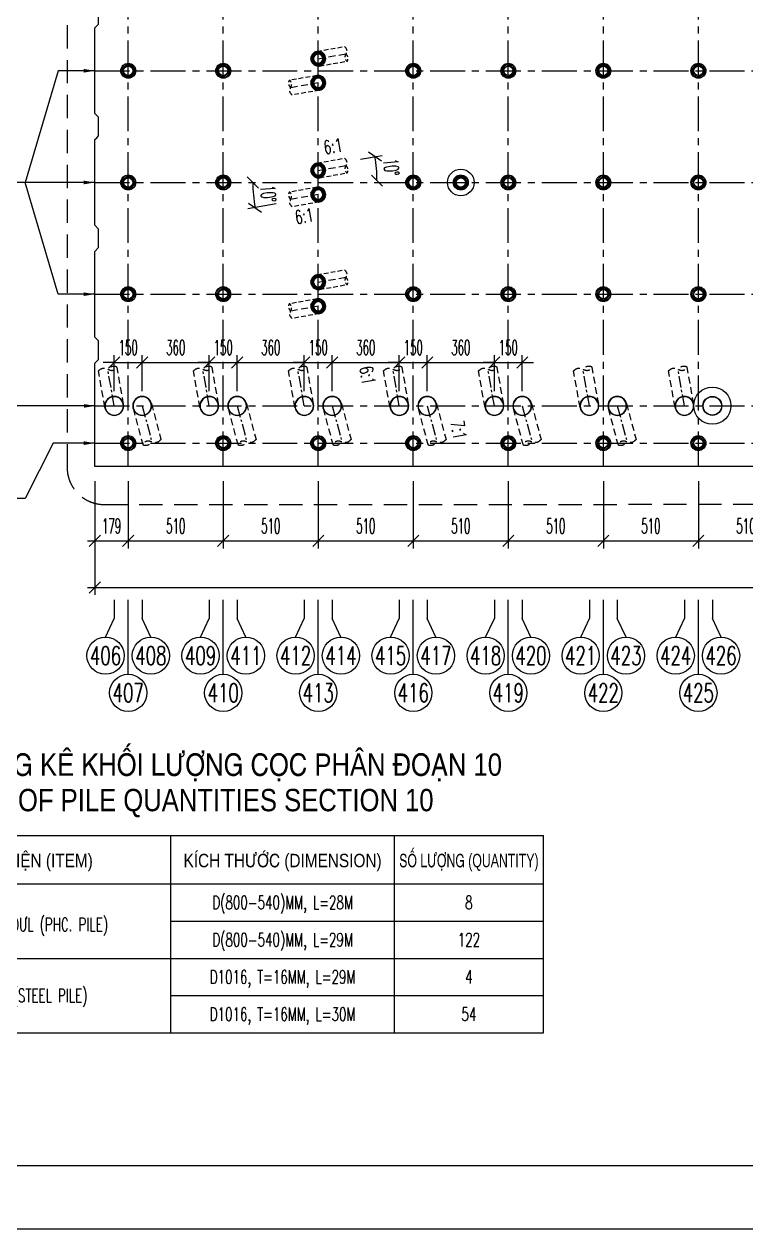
# Model space of a CAD drawing. Extents: x -687 to 941179, y -259 to 135874.
# Drawn here: x 928813 to 932687, y 108166 to 114637 of the extents above; entities that cross this region are included whole.
import ezdxf
from ezdxf.enums import TextEntityAlignment as Align

# ---------------------------------------------------------------- set-up
doc = ezdxf.new("R2010")
doc.units = 0
doc.header["$MEASUREMENT"] = 0
doc.header["$PDMODE"] = 3
doc.linetypes.add('CENTER', pattern=[2, 1.25, -0.25, 0.25, -0.25])
doc.linetypes.add('HIDDEN', pattern=[0.375, 0.25, -0.125])
doc.layers.get('0').update_dxf_attribs({"color": 6, "linetype": 'CONTINUOUS'})
doc.layers.get('DEFPOINTS').update_dxf_attribs({"linetype": 'CONTINUOUS'})
for name, color, linetype in [('Coc', 6, 'CONTINUOUS'), ('Hatch', 8, 'CONTINUOUS'), ('Hidden', 4, 'HIDDEN'), ('Khung', 1, 'CONTINUOUS'), ('Kich thuoc', 2, 'CONTINUOUS'), ('Net tim', 6, 'CONTINUOUS'), ('Net vang', 2, 'CONTINUOUS'), ('STT', 4, 'CONTINUOUS'), ('Text', 4, 'CONTINUOUS'), ('Tim', 8, 'CENTER'), ('vien', 3, 'CONTINUOUS')]:
    doc.layers.add(name, color=color, linetype=linetype)
doc.styles.add('Kichthuoc', font='romans.shx', dxfattribs={"width": 0.5})
doc.styles.get("Standard").update_dxf_attribs({"font": 'vnsimpleh.shx', "width": 0.65})
doc.styles.add('Ten', font='Vharialn.ttf')
doc.styles.add('thuong', font='vnsimple.shx', dxfattribs={"width": 0.7})
doc.dimstyles.new('Dim 400', dxfattribs={"dimscale": 400, "dimtxt": 0.2, "dimasz": 0.15, "dimexe": 0.1, "dimexo": 0.2, "dimgap": 0.1, "dimtad": 1, "dimdec": 0, "dimlfac": -1, "dimzin": 0, "dimdsep": 46, "dimtxsty": 'Kichthuoc', "dimblk": 'OBLIQUE', "dimcen": 0.1, "dimdle": 0.1, "dimclrd": 2, "dimclre": 2, "dimclrt": 4, "dimadec": 0, "dimazin": 0, "dimtfac": 1, "dimtdec": 0, "dimtix": 1, "dimtmove": 2, "dimatfit": 3, "dimfxl": 1, "dimtolj": 1, "dimtzin": 0, "dimarcsym": 0})
doc.dimstyles.new('Le 400', dxfattribs={"dimscale": 400, "dimtxt": 0.2, "dimasz": 0.15, "dimexe": 0.1, "dimexo": 0.2, "dimgap": 0.1, "dimtad": 1, "dimdec": 0, "dimzin": 0, "dimdsep": 46, "dimtxsty": 'Kichthuoc', "dimblk": 'ARCHTICK', "dimcen": 0, "dimdle": 0.1, "dimclrd": 4, "dimclre": 4, "dimclrt": 256, "dimadec": 0, "dimazin": 0, "dimtfac": 1, "dimtdec": 0, "dimtix": 1, "dimtmove": 2, "dimatfit": 3, "dimfxl": 1, "dimtolj": 1, "dimtzin": 0, "dimarcsym": 0})

# ---------------------------------------------------------------- blocks, each defined once
blk = doc.blocks.new('Coc ong D800')
at = {"layer": 'Hatch'}
h = blk.add_hatch(dxfattribs=at)
h.set_pattern_fill('ANSI31', color=256, scale=50, style=0)
h.set_pattern_definition([(45, (-821332.725, -122845.077), (-4.419417382, 4.419417382), [])])
h.paths.add_polyline_path([(-40, 0, 1), (40, 0, 1)])
h.paths.add_polyline_path([(25, 0, -1), (-25, 0, -1)], flags=16)
at = {"layer": 'Coc'}
blk.add_circle((0, 0), 40, dxfattribs=at)
at = {"layer": 'Net vang'}
blk.add_circle((0, 0), 25, dxfattribs=at)
blk = doc.blocks.new('_Oblique')
at = {"color": 0, "linetype": 'ByBlock', "lineweight": -2}
blk.add_line((-0.5, -0.5), (0.5, 0.5), dxfattribs=at)
blk = doc.blocks.new('*D585')
at = {"layer": 'DEFPOINTS', "color": 0}
for p in [(929371.6, 112261.1), (929881.6, 112261.1), (929881.6, 111861.1)]:
    blk.add_point(p, dxfattribs=at)
at = {"layer": 'Kich thuoc', "color": 2, "lineweight": -2}
for p, q in [((929371.6, 112181.1), (929371.6, 111821.1)), ((929881.6, 112181.1), (929881.6, 111821.1)), ((929331.6, 111861.1), (929921.6, 111861.1))]:
    blk.add_line(p, q, dxfattribs=at)
at = {"layer": 'Kich thuoc', "color": 2, "lineweight": -2, "xscale": 60, "yscale": 60, "zscale": 60, "rotation": 180}
blk.add_blockref('_Oblique', (929371.6, 111861.1), dxfattribs=at)
at = {"layer": 'Kich thuoc', "color": 2, "lineweight": -2, "xscale": 60, "yscale": 60, "zscale": 60}
blk.add_blockref('_Oblique', (929881.6, 111861.1), dxfattribs=at)
at = {"layer": 'Kich thuoc', "color": 4, "insert": (929626.6, 111941.1), "char_height": 80, "attachment_point": 5, "style": 'Kichthuoc'}
blk.add_mtext('\\A1;510', dxfattribs=at)
blk = doc.blocks.new('*D586')
at = {"layer": 'DEFPOINTS', "color": 0}
for p in [(929192.6, 112261.1), (929371.6, 112261.1), (929371.6, 111861.1)]:
    blk.add_point(p, dxfattribs=at)
at = {"layer": 'Kich thuoc', "color": 2, "lineweight": -2}
for p, q in [((929192.6, 112181.1), (929192.6, 111821.1)), ((929371.6, 112181.1), (929371.6, 111821.1)), ((929152.6, 111861.1), (929411.6, 111861.1))]:
    blk.add_line(p, q, dxfattribs=at)
at = {"layer": 'Kich thuoc', "color": 2, "lineweight": -2, "xscale": 60, "yscale": 60, "zscale": 60, "rotation": 180}
blk.add_blockref('_Oblique', (929192.6, 111861.1), dxfattribs=at)
at = {"layer": 'Kich thuoc', "color": 2, "lineweight": -2, "xscale": 60, "yscale": 60, "zscale": 60}
blk.add_blockref('_Oblique', (929371.6, 111861.1), dxfattribs=at)
at = {"layer": 'Kich thuoc', "color": 4, "insert": (929282.1, 111941.1), "char_height": 80, "attachment_point": 5, "style": 'Kichthuoc'}
blk.add_mtext('\\A1;179', dxfattribs=at)
blk = doc.blocks.new('*D587')
at = {"layer": 'DEFPOINTS', "color": 0}
for p in [(929881.6, 112261.1), (930391.6, 112261.1), (930391.6, 111861.1)]:
    blk.add_point(p, dxfattribs=at)
at = {"layer": 'Kich thuoc', "color": 2, "lineweight": -2}
for p, q in [((929881.6, 112181.1), (929881.6, 111821.1)), ((930391.6, 112181.1), (930391.6, 111821.1)), ((929841.6, 111861.1), (930431.6, 111861.1))]:
    blk.add_line(p, q, dxfattribs=at)
at = {"layer": 'Kich thuoc', "color": 2, "lineweight": -2, "xscale": 60, "yscale": 60, "zscale": 60, "rotation": 180}
blk.add_blockref('_Oblique', (929881.6, 111861.1), dxfattribs=at)
at = {"layer": 'Kich thuoc', "color": 2, "lineweight": -2, "xscale": 60, "yscale": 60, "zscale": 60}
blk.add_blockref('_Oblique', (930391.6, 111861.1), dxfattribs=at)
at = {"layer": 'Kich thuoc', "color": 4, "insert": (930136.6, 111941.1), "char_height": 80, "attachment_point": 5, "style": 'Kichthuoc'}
blk.add_mtext('\\A1;510', dxfattribs=at)
blk = doc.blocks.new('*D588')
at = {"layer": 'DEFPOINTS', "color": 0}
for p in [(930391.6, 112261.1), (930901.6, 112261.1), (930901.6, 111861.1)]:
    blk.add_point(p, dxfattribs=at)
at = {"layer": 'Kich thuoc', "color": 2, "lineweight": -2}
for p, q in [((930391.6, 112181.1), (930391.6, 111821.1)), ((930901.6, 112181.1), (930901.6, 111821.1)), ((930351.6, 111861.1), (930941.6, 111861.1))]:
    blk.add_line(p, q, dxfattribs=at)
at = {"layer": 'Kich thuoc', "color": 2, "lineweight": -2, "xscale": 60, "yscale": 60, "zscale": 60, "rotation": 180}
blk.add_blockref('_Oblique', (930391.6, 111861.1), dxfattribs=at)
at = {"layer": 'Kich thuoc', "color": 2, "lineweight": -2, "xscale": 60, "yscale": 60, "zscale": 60}
blk.add_blockref('_Oblique', (930901.6, 111861.1), dxfattribs=at)
at = {"layer": 'Kich thuoc', "color": 4, "insert": (930646.6, 111941.1), "char_height": 80, "attachment_point": 5, "style": 'Kichthuoc'}
blk.add_mtext('\\A1;510', dxfattribs=at)
blk = doc.blocks.new('*D589')
at = {"layer": 'DEFPOINTS', "color": 0}
for p in [(930901.6, 112261.1), (931411.6, 112261.1), (931411.6, 111861.1)]:
    blk.add_point(p, dxfattribs=at)
at = {"layer": 'Kich thuoc', "color": 2, "lineweight": -2}
for p, q in [((930901.6, 112181.1), (930901.6, 111821.1)), ((931411.6, 112181.1), (931411.6, 111821.1)), ((930861.6, 111861.1), (931451.6, 111861.1))]:
    blk.add_line(p, q, dxfattribs=at)
at = {"layer": 'Kich thuoc', "color": 2, "lineweight": -2, "xscale": 60, "yscale": 60, "zscale": 60, "rotation": 180}
blk.add_blockref('_Oblique', (930901.6, 111861.1), dxfattribs=at)
at = {"layer": 'Kich thuoc', "color": 2, "lineweight": -2, "xscale": 60, "yscale": 60, "zscale": 60}
blk.add_blockref('_Oblique', (931411.6, 111861.1), dxfattribs=at)
at = {"layer": 'Kich thuoc', "color": 4, "insert": (931156.6, 111941.1), "char_height": 80, "attachment_point": 5, "style": 'Kichthuoc'}
blk.add_mtext('\\A1;510', dxfattribs=at)
blk = doc.blocks.new('*D590')
at = {"layer": 'DEFPOINTS', "color": 0}
for p in [(931411.6, 112261.1), (931921.6, 112261.1), (931921.6, 111861.1)]:
    blk.add_point(p, dxfattribs=at)
at = {"layer": 'Kich thuoc', "color": 2, "lineweight": -2}
for p, q in [((931411.6, 112181.1), (931411.6, 111821.1)), ((931921.6, 112181.1), (931921.6, 111821.1)), ((931371.6, 111861.1), (931961.6, 111861.1))]:
    blk.add_line(p, q, dxfattribs=at)
at = {"layer": 'Kich thuoc', "color": 2, "lineweight": -2, "xscale": 60, "yscale": 60, "zscale": 60, "rotation": 180}
blk.add_blockref('_Oblique', (931411.6, 111861.1), dxfattribs=at)
at = {"layer": 'Kich thuoc', "color": 2, "lineweight": -2, "xscale": 60, "yscale": 60, "zscale": 60}
blk.add_blockref('_Oblique', (931921.6, 111861.1), dxfattribs=at)
at = {"layer": 'Kich thuoc', "color": 4, "insert": (931666.6, 111941.1), "char_height": 80, "attachment_point": 5, "style": 'Kichthuoc'}
blk.add_mtext('\\A1;510', dxfattribs=at)
blk = doc.blocks.new('*D591')
at = {"layer": 'DEFPOINTS', "color": 0}
for p in [(931921.6, 112261.1), (932431.6, 112261.1), (932431.6, 111861.1)]:
    blk.add_point(p, dxfattribs=at)
at = {"layer": 'Kich thuoc', "color": 2, "lineweight": -2}
for p, q in [((931921.6, 112181.1), (931921.6, 111821.1)), ((932431.6, 112181.1), (932431.6, 111821.1)), ((931881.6, 111861.1), (932471.6, 111861.1))]:
    blk.add_line(p, q, dxfattribs=at)
at = {"layer": 'Kich thuoc', "color": 2, "lineweight": -2, "xscale": 60, "yscale": 60, "zscale": 60, "rotation": 180}
blk.add_blockref('_Oblique', (931921.6, 111861.1), dxfattribs=at)
at = {"layer": 'Kich thuoc', "color": 2, "lineweight": -2, "xscale": 60, "yscale": 60, "zscale": 60}
blk.add_blockref('_Oblique', (932431.6, 111861.1), dxfattribs=at)
at = {"layer": 'Kich thuoc', "color": 4, "insert": (932176.6, 111941.1), "char_height": 80, "attachment_point": 5, "style": 'Kichthuoc'}
blk.add_mtext('\\A1;510', dxfattribs=at)
blk = doc.blocks.new('*D592')
at = {"layer": 'DEFPOINTS', "color": 0}
for p in [(932431.6, 112261.1), (932941.6, 112261.1), (932941.6, 111861.1)]:
    blk.add_point(p, dxfattribs=at)
at = {"layer": 'Kich thuoc', "color": 2, "lineweight": -2}
for p, q in [((932431.6, 112181.1), (932431.6, 111821.1)), ((932941.6, 112181.1), (932941.6, 111821.1)), ((932391.6, 111861.1), (932981.6, 111861.1))]:
    blk.add_line(p, q, dxfattribs=at)
at = {"layer": 'Kich thuoc', "color": 2, "lineweight": -2, "xscale": 60, "yscale": 60, "zscale": 60, "rotation": 180}
blk.add_blockref('_Oblique', (932431.6, 111861.1), dxfattribs=at)
at = {"layer": 'Kich thuoc', "color": 2, "lineweight": -2, "xscale": 60, "yscale": 60, "zscale": 60}
blk.add_blockref('_Oblique', (932941.6, 111861.1), dxfattribs=at)
at = {"layer": 'Kich thuoc', "color": 4, "insert": (932686.6, 111941.1), "char_height": 80, "attachment_point": 5, "style": 'Kichthuoc'}
blk.add_mtext('\\A1;510', dxfattribs=at)
blk = doc.blocks.new('*D601')
at = {"layer": 'DEFPOINTS', "color": 0}
for p in [(929192.6, 112261.1), (936691.6, 112261.1), (936691.6, 111611.1)]:
    blk.add_point(p, dxfattribs=at)
at = {"layer": 'Kich thuoc', "color": 2, "lineweight": -2}
for p, q in [((929192.6, 112181.1), (929192.6, 111571.1)), ((936691.6, 112181.1), (936691.6, 111571.1)), ((929152.6, 111611.1), (936731.6, 111611.1))]:
    blk.add_line(p, q, dxfattribs=at)
at = {"layer": 'Kich thuoc', "color": 2, "lineweight": -2, "xscale": 60, "yscale": 60, "zscale": 60, "rotation": 180}
blk.add_blockref('_Oblique', (929192.6, 111611.1), dxfattribs=at)
at = {"layer": 'Kich thuoc', "color": 2, "lineweight": -2, "xscale": 60, "yscale": 60, "zscale": 60}
blk.add_blockref('_Oblique', (936691.6, 111611.1), dxfattribs=at)
at = {"layer": 'Kich thuoc', "color": 4, "insert": (932942.1, 111691.1), "char_height": 80, "attachment_point": 5, "style": 'Kichthuoc'}
blk.add_mtext('\\A1;7499', dxfattribs=at)
blk = doc.blocks.new('Coc thep D1000 xien')
at = {"layer": 'Coc', "color": 181, "linetype": 'HIDDEN', "ltscale": 150}
for p, q in [((-50, 8.8), (-84.8, -188.1)), ((50, -8.8), (15.3, -205.8))]:
    blk.add_line(p, q, dxfattribs=at)
at = {"layer": 'Coc'}
blk.add_circle((0, 0), 50.8, dxfattribs=at)
at = {"layer": 'Coc', "color": 7}
blk.add_circle((0, 0), 49.2, dxfattribs=at)
at = {"layer": 'Coc', "color": 181, "linetype": 'HIDDEN', "ltscale": 150}
blk.add_open_spline([(-84.8, -188.1), (-77.3, -194.7), (-62.4, -207.7), (-33.2, -197.3), (-10.4, -185.6), (29.2, -208.2), (-15.5, -216), (-27.9, -203.4), (-34.2, -197)], degree=3, knots=[0, 0, 0, 0, 27.628937, 55.257873, 82.88681, 109.579338, 136.271866, 163.900803, 163.900803, 163.900803, 163.900803], dxfattribs=at)
at = {"layer": 'Tim', "ltscale": 50}
blk.add_line((0, 0), (-34.7, -197), dxfattribs=at)
blk = doc.blocks.new('*D575')
at = {"layer": 'DEFPOINTS', "color": 0}
for p in [(929446.6, 112819.5), (929296.6, 112586.1), (929446.6, 112586.1)]:
    blk.add_point(p, dxfattribs=at)
at = {"layer": 'Kich thuoc', "color": 2, "lineweight": -2}
for p, q in [((929296.6, 112666.1), (929296.6, 112859.5)), ((929446.6, 112666.1), (929446.6, 112859.5)), ((929296.6, 112819.5), (929236.6, 112819.5)), ((929296.6, 112819.5), (929446.6, 112819.5)), ((929446.6, 112819.5), (929506.6, 112819.5))]:
    blk.add_line(p, q, dxfattribs=at)
at = {"layer": 'Kich thuoc', "color": 2, "lineweight": -2, "xscale": 60, "yscale": 60, "zscale": 60}
blk.add_blockref('_Oblique', (929296.6, 112819.5), dxfattribs=at)
at = {"layer": 'Kich thuoc', "color": 2, "lineweight": -2, "xscale": 60, "yscale": 60, "zscale": 60, "rotation": 180}
blk.add_blockref('_Oblique', (929446.6, 112819.5), dxfattribs=at)
at = {"layer": 'Kich thuoc', "color": 4, "insert": (929371.6, 112899.5), "char_height": 80, "attachment_point": 5, "style": 'Kichthuoc'}
blk.add_mtext('\\A1;150', dxfattribs=at)
blk = doc.blocks.new('*D576')
at = {"layer": 'DEFPOINTS', "color": 0}
for p in [(929806.6, 112819.5), (929446.6, 112586.1), (929806.6, 112586.1)]:
    blk.add_point(p, dxfattribs=at)
at = {"layer": 'Kich thuoc', "color": 2, "lineweight": -2}
for p, q in [((929446.6, 112666.1), (929446.6, 112859.5)), ((929806.6, 112666.1), (929806.6, 112859.5)), ((929406.6, 112819.5), (929846.6, 112819.5))]:
    blk.add_line(p, q, dxfattribs=at)
at = {"layer": 'Kich thuoc', "color": 2, "lineweight": -2, "xscale": 60, "yscale": 60, "zscale": 60, "rotation": 180}
blk.add_blockref('_Oblique', (929446.6, 112819.5), dxfattribs=at)
at = {"layer": 'Kich thuoc', "color": 2, "lineweight": -2, "xscale": 60, "yscale": 60, "zscale": 60}
blk.add_blockref('_Oblique', (929806.6, 112819.5), dxfattribs=at)
at = {"layer": 'Kich thuoc', "color": 4, "insert": (929626.6, 112899.5), "char_height": 80, "attachment_point": 5, "style": 'Kichthuoc'}
blk.add_mtext('\\A1;360', dxfattribs=at)
blk = doc.blocks.new('*D577')
at = {"layer": 'DEFPOINTS', "color": 0}
for p in [(929956.6, 112819.5), (929806.6, 112586.1), (929956.6, 112586.1)]:
    blk.add_point(p, dxfattribs=at)
at = {"layer": 'Kich thuoc', "color": 2, "lineweight": -2}
for p, q in [((929806.6, 112666.1), (929806.6, 112859.5)), ((929956.6, 112666.1), (929956.6, 112859.5)), ((929806.6, 112819.5), (929746.6, 112819.5)), ((929806.6, 112819.5), (929956.6, 112819.5)), ((929956.6, 112819.5), (930016.6, 112819.5))]:
    blk.add_line(p, q, dxfattribs=at)
at = {"layer": 'Kich thuoc', "color": 2, "lineweight": -2, "xscale": 60, "yscale": 60, "zscale": 60}
blk.add_blockref('_Oblique', (929806.6, 112819.5), dxfattribs=at)
at = {"layer": 'Kich thuoc', "color": 2, "lineweight": -2, "xscale": 60, "yscale": 60, "zscale": 60, "rotation": 180}
blk.add_blockref('_Oblique', (929956.6, 112819.5), dxfattribs=at)
at = {"layer": 'Kich thuoc', "color": 4, "insert": (929881.6, 112899.5), "char_height": 80, "attachment_point": 5, "style": 'Kichthuoc'}
blk.add_mtext('\\A1;150', dxfattribs=at)
blk = doc.blocks.new('*D578')
at = {"layer": 'DEFPOINTS', "color": 0}
for p in [(930316.6, 112819.5), (929956.6, 112586.1), (930316.6, 112586.1)]:
    blk.add_point(p, dxfattribs=at)
at = {"layer": 'Kich thuoc', "color": 2, "lineweight": -2}
for p, q in [((929956.6, 112666.1), (929956.6, 112859.5)), ((930316.6, 112666.1), (930316.6, 112859.5)), ((929916.6, 112819.5), (930356.6, 112819.5))]:
    blk.add_line(p, q, dxfattribs=at)
at = {"layer": 'Kich thuoc', "color": 2, "lineweight": -2, "xscale": 60, "yscale": 60, "zscale": 60, "rotation": 180}
blk.add_blockref('_Oblique', (929956.6, 112819.5), dxfattribs=at)
at = {"layer": 'Kich thuoc', "color": 2, "lineweight": -2, "xscale": 60, "yscale": 60, "zscale": 60}
blk.add_blockref('_Oblique', (930316.6, 112819.5), dxfattribs=at)
at = {"layer": 'Kich thuoc', "color": 4, "insert": (930136.6, 112899.5), "char_height": 80, "attachment_point": 5, "style": 'Kichthuoc'}
blk.add_mtext('\\A1;360', dxfattribs=at)
blk = doc.blocks.new('*D579')
at = {"layer": 'DEFPOINTS', "color": 0}
for p in [(930466.6, 112819.5), (930316.6, 112586.1), (930466.6, 112586.1)]:
    blk.add_point(p, dxfattribs=at)
at = {"layer": 'Kich thuoc', "color": 2, "lineweight": -2}
for p, q in [((930316.6, 112666.1), (930316.6, 112859.5)), ((930466.6, 112666.1), (930466.6, 112859.5)), ((930316.6, 112819.5), (930256.6, 112819.5)), ((930316.6, 112819.5), (930466.6, 112819.5)), ((930466.6, 112819.5), (930526.6, 112819.5))]:
    blk.add_line(p, q, dxfattribs=at)
at = {"layer": 'Kich thuoc', "color": 2, "lineweight": -2, "xscale": 60, "yscale": 60, "zscale": 60}
blk.add_blockref('_Oblique', (930316.6, 112819.5), dxfattribs=at)
at = {"layer": 'Kich thuoc', "color": 2, "lineweight": -2, "xscale": 60, "yscale": 60, "zscale": 60, "rotation": 180}
blk.add_blockref('_Oblique', (930466.6, 112819.5), dxfattribs=at)
at = {"layer": 'Kich thuoc', "color": 4, "insert": (930391.6, 112899.5), "char_height": 80, "attachment_point": 5, "style": 'Kichthuoc'}
blk.add_mtext('\\A1;150', dxfattribs=at)
blk = doc.blocks.new('*D580')
at = {"layer": 'DEFPOINTS', "color": 0}
for p in [(930826.6, 112819.5), (930466.6, 112586.1), (930826.6, 112586.1)]:
    blk.add_point(p, dxfattribs=at)
at = {"layer": 'Kich thuoc', "color": 2, "lineweight": -2}
for p, q in [((930466.6, 112666.1), (930466.6, 112859.5)), ((930826.6, 112666.1), (930826.6, 112859.5)), ((930426.6, 112819.5), (930866.6, 112819.5))]:
    blk.add_line(p, q, dxfattribs=at)
at = {"layer": 'Kich thuoc', "color": 2, "lineweight": -2, "xscale": 60, "yscale": 60, "zscale": 60, "rotation": 180}
blk.add_blockref('_Oblique', (930466.6, 112819.5), dxfattribs=at)
at = {"layer": 'Kich thuoc', "color": 2, "lineweight": -2, "xscale": 60, "yscale": 60, "zscale": 60}
blk.add_blockref('_Oblique', (930826.6, 112819.5), dxfattribs=at)
at = {"layer": 'Kich thuoc', "color": 4, "insert": (930646.6, 112899.5), "char_height": 80, "attachment_point": 5, "style": 'Kichthuoc'}
blk.add_mtext('\\A1;360', dxfattribs=at)
blk = doc.blocks.new('*D581')
at = {"layer": 'DEFPOINTS', "color": 0}
for p in [(930976.6, 112819.5), (930826.6, 112586.1), (930976.6, 112586.1)]:
    blk.add_point(p, dxfattribs=at)
at = {"layer": 'Kich thuoc', "color": 2, "lineweight": -2}
for p, q in [((930826.6, 112666.1), (930826.6, 112859.5)), ((930976.6, 112666.1), (930976.6, 112859.5)), ((930826.6, 112819.5), (930766.6, 112819.5)), ((930826.6, 112819.5), (930976.6, 112819.5)), ((930976.6, 112819.5), (931036.6, 112819.5))]:
    blk.add_line(p, q, dxfattribs=at)
at = {"layer": 'Kich thuoc', "color": 2, "lineweight": -2, "xscale": 60, "yscale": 60, "zscale": 60}
blk.add_blockref('_Oblique', (930826.6, 112819.5), dxfattribs=at)
at = {"layer": 'Kich thuoc', "color": 2, "lineweight": -2, "xscale": 60, "yscale": 60, "zscale": 60, "rotation": 180}
blk.add_blockref('_Oblique', (930976.6, 112819.5), dxfattribs=at)
at = {"layer": 'Kich thuoc', "color": 4, "insert": (930901.6, 112899.5), "char_height": 80, "attachment_point": 5, "style": 'Kichthuoc'}
blk.add_mtext('\\A1;150', dxfattribs=at)
blk = doc.blocks.new('*D582')
at = {"layer": 'DEFPOINTS', "color": 0}
for p in [(931336.6, 112819.5), (930976.6, 112586.1), (931336.6, 112586.1)]:
    blk.add_point(p, dxfattribs=at)
at = {"layer": 'Kich thuoc', "color": 2, "lineweight": -2}
for p, q in [((930976.6, 112666.1), (930976.6, 112859.5)), ((931336.6, 112666.1), (931336.6, 112859.5)), ((930936.6, 112819.5), (931376.6, 112819.5))]:
    blk.add_line(p, q, dxfattribs=at)
at = {"layer": 'Kich thuoc', "color": 2, "lineweight": -2, "xscale": 60, "yscale": 60, "zscale": 60, "rotation": 180}
blk.add_blockref('_Oblique', (930976.6, 112819.5), dxfattribs=at)
at = {"layer": 'Kich thuoc', "color": 2, "lineweight": -2, "xscale": 60, "yscale": 60, "zscale": 60}
blk.add_blockref('_Oblique', (931336.6, 112819.5), dxfattribs=at)
at = {"layer": 'Kich thuoc', "color": 4, "insert": (931156.6, 112899.5), "char_height": 80, "attachment_point": 5, "style": 'Kichthuoc'}
blk.add_mtext('\\A1;360', dxfattribs=at)
blk = doc.blocks.new('*D583')
at = {"layer": 'DEFPOINTS', "color": 0}
for p in [(931486.6, 112819.5), (931336.6, 112586.1), (931486.6, 112586.1)]:
    blk.add_point(p, dxfattribs=at)
at = {"layer": 'Kich thuoc', "color": 2, "lineweight": -2}
for p, q in [((931336.6, 112666.1), (931336.6, 112859.5)), ((931486.6, 112666.1), (931486.6, 112859.5)), ((931336.6, 112819.5), (931276.6, 112819.5)), ((931336.6, 112819.5), (931486.6, 112819.5)), ((931486.6, 112819.5), (931546.6, 112819.5))]:
    blk.add_line(p, q, dxfattribs=at)
at = {"layer": 'Kich thuoc', "color": 2, "lineweight": -2, "xscale": 60, "yscale": 60, "zscale": 60}
blk.add_blockref('_Oblique', (931336.6, 112819.5), dxfattribs=at)
at = {"layer": 'Kich thuoc', "color": 2, "lineweight": -2, "xscale": 60, "yscale": 60, "zscale": 60, "rotation": 180}
blk.add_blockref('_Oblique', (931486.6, 112819.5), dxfattribs=at)
at = {"layer": 'Kich thuoc', "color": 4, "insert": (931411.6, 112899.5), "char_height": 80, "attachment_point": 5, "style": 'Kichthuoc'}
blk.add_mtext('\\A1;150', dxfattribs=at)
blk = doc.blocks.new('_ArchTick')
at = {"color": 0, "linetype": 'ByBlock', "const_width": 0.15}
blk.add_lwpolyline([(-0.5, -0.5), (0.5, 0.5)], dxfattribs=at)
blk = doc.blocks.new('*D768')
at = {"layer": 'DEFPOINTS', "color": 0}
for p in [(924093.6, 113786.1), (931591.6, 113786.1), (930041.9, 113741), (930391.6, 113711.1), (930243.8, 113685.1)]:
    blk.add_point(p, dxfattribs=at)
at = {"layer": 'Kich thuoc', "color": 2, "lineweight": -2}
blk.add_line((930165.1, 113671.2), (930012.9, 113644.4), dxfattribs=at)
blk.add_arc((930816.9, 113786.1), 776.4, 180, 190, dxfattribs=at)
at = {"layer": 'Kich thuoc', "color": 2, "lineweight": -2, "xscale": 60, "yscale": 60, "zscale": 60}
for p, rotation in [((930040.5, 113786.1), 90.00000000000006), ((930052.3, 113651.3), 279.9999999989625)]:
    blk.add_blockref('_Oblique', p, dxfattribs=dict(at, rotation=rotation))
at = {"layer": 'Kich thuoc', "color": 4, "insert": (930123.2, 113725.4), "char_height": 80, "attachment_point": 5, "rotation": 275, "style": 'Kichthuoc'}
blk.add_mtext('\\A1;10°', dxfattribs=at)
blk = doc.blocks.new('*D769')
at = {"layer": 'DEFPOINTS', "color": 0}
for p in [(930539.3, 113897.2), (930391.6, 113871.1), (930705.3, 113839.2), (924093.6, 113796.1), (931591.6, 113796.1)]:
    blk.add_point(p, dxfattribs=at)
at = {"layer": 'Kich thuoc', "color": 2, "lineweight": -2}
blk.add_line((930618.1, 113911.1), (930734.7, 113931.6), dxfattribs=at)
blk.add_arc((929966.2, 113796.1), 740.4, 0, 10, dxfattribs=at)
at = {"layer": 'Kich thuoc', "color": 2, "lineweight": -2, "xscale": 60, "yscale": 60, "zscale": 60}
for p, rotation in [((930695.3, 113924.7), 99.9999999989636), ((930706.6, 113796.1), 270)]:
    blk.add_blockref('_Oblique', p, dxfattribs=dict(at, rotation=rotation))
at = {"layer": 'Kich thuoc', "color": 4, "insert": (930783.5, 113867.6), "char_height": 80, "attachment_point": 5, "rotation": 275, "style": 'Kichthuoc'}
blk.add_mtext('\\A1;10°', dxfattribs=at)
blk = doc.blocks.new('Coc ong D800 xien')
at = {"layer": 'Coc', "color": 181, "linetype": 'HIDDEN', "ltscale": 100}
for p, q in [((-40, 0), (-40, -150)), ((40, 0), (40, -150))]:
    blk.add_line(p, q, dxfattribs=at)
blk.add_open_spline([(-40, -150), (-33.3, -154), (-20, -162.1), (1.2, -150), (17.3, -137.9), (51.1, -150), (17.5, -162.1), (6.2, -154.1), (0.4, -150)], degree=3, knots=[0, 0, 0, 0, 21.755068, 43.510137, 65.265205, 86.282944, 107.300682, 129.055751, 129.055751, 129.055751, 129.055751], dxfattribs=at)
at = {"layer": 'Tim', "linetype": 'HIDDEN', "ltscale": 150}
blk.add_line((0, 0), (0, -150), dxfattribs=at)
at = {"layer": 'Coc'}
blk.add_blockref('Coc ong D800', (0, 0), dxfattribs=at)

msp = doc.modelspace()

# ---------------------------------------------------------------- linework, layer by layer
at = {"layer": 'Coc'}
msp.add_circle((932506.6, 112586.1), 50.8, dxfattribs=at)
at = {"layer": 'Coc', "color": 7}
msp.add_circle((932506.6, 112586.1), 49.2, dxfattribs=at)
at = {"layer": 'DEFPOINTS'}
msp.add_lwpolyline([(924379.2, 108165.8), (941179.2, 108165.8), (941179.2, 120045.8), (924379.2, 120045.8)], close=True, dxfattribs=at)
at = {"layer": 'Hidden', "linetype": 'HIDDEN', "ltscale": 500}
msp.add_lwpolyline([(929243.6, 112056.4), (935953.9, 112058.9, 0.414214), (936153.9, 112258.9), (936153.9, 117258.9, 0.414214), (935953.9, 117458.9), (929243.6, 117456.4, 0.414214), (929043.6, 117256.4), (929043.6, 112256.4, 0.414214)], format="xyb", close=True, dxfattribs=at)
at = {"layer": 'Khung', "lineweight": 0}
for p, q in [((927700, 110279.3), (931600, 110279.3)), ((931600, 109219), (931600, 110279.3)), ((927700, 110019), (931600, 110019)), ((927700, 109219), (931600, 109219))]:
    msp.add_line(p, q, dxfattribs=at)
at = {"layer": 'Khung', "color": 170}
msp.add_lwpolyline([(925619.2, 108505.8), (940819.2, 108505.8), (940819.2, 119705.8), (925619.2, 119705.8)], close=True, dxfattribs=at)
at = {"layer": 'Khung'}
msp.add_lwpolyline([(936691.6, 112261.1), (929192.6, 112261.1), (929192.6, 112816.1), (929212.6, 112836.1), (929212.6, 112936.1), (929192.6, 112956.1), (929192.6, 113216.1), (929192.6, 113216.1), (929192.6, 113216.1), (929192.6, 113356.1), (929192.6, 113356.1), (929192.6, 113356.1), (929192.6, 113416.1), (929212.6, 113436.1), (929212.6, 113536.1), (929192.6, 113556.1), (929192.6, 114016.1), (929202.6, 114026.1), (929212.6, 114036.1), (929212.6, 114136.1), (929202.6, 114146.1), (929192.6, 114156.1), (929192.6, 114616.1), (929212.6, 114636.1), (929212.6, 114736.1)], dxfattribs=at)
at = {"layer": 'Net vang'}
for p, q in [((928996, 114386.1), (928817.7, 113786.1)), ((928996, 113786.1), (928817.7, 113786.1)), ((929600, 109819), (931600, 109819)), ((929600, 109419), (931600, 109419))]:
    msp.add_line(p, q, dxfattribs=at)
at = {"layer": 'Net vang', "lineweight": 0}
msp.add_line((927700, 109619), (931600, 109619), dxfattribs=at)
at = {"layer": 'Net vang'}
for centre, radius in [((931156.6, 113786.1), 71.9), ((932506.8, 112587.2), 99.8)]:
    msp.add_circle(centre, radius, dxfattribs=at)
at = {"layer": 'STT'}
for p, q in [((929296.6, 111544.7), (929296.6, 111444.7)), ((929371.6, 111144.7), (929371.6, 111544.7)), ((929446.6, 111544.7), (929446.6, 111444.7)), ((929806.6, 111544.7), (929806.6, 111444.7)), ((929881.6, 111144.7), (929881.6, 111544.7)), ((929956.6, 111544.7), (929956.6, 111444.7)), ((930316.6, 111544.7), (930316.6, 111444.7)), ((930391.6, 111144.7), (930391.6, 111544.7)), ((930466.6, 111544.7), (930466.6, 111444.7)), ((930826.6, 111544.7), (930826.6, 111444.7)), ((930901.6, 111144.7), (930901.6, 111544.7)), ((930976.6, 111544.7), (930976.6, 111444.7)), ((931336.6, 111544.7), (931336.6, 111444.7)), ((931411.6, 111144.7), (931411.6, 111544.7)), ((931486.6, 111544.7), (931486.6, 111444.7)), ((931846.6, 111544.7), (931846.6, 111444.7)), ((931921.6, 111144.7), (931921.6, 111544.7)), ((931996.6, 111544.7), (931996.6, 111444.7)), ((932356.6, 111544.7), (932356.6, 111444.7)), ((932431.6, 111144.7), (932431.6, 111544.7)), ((932506.6, 111544.7), (932506.6, 111444.7)), ((929249.9, 111344.7), (929296.6, 111444.7)), ((929493.2, 111344.7), (929446.6, 111444.7)), ((929759.9, 111344.7), (929806.6, 111444.7)), ((930003.2, 111344.7), (929956.6, 111444.7)), ((930269.9, 111344.7), (930316.6, 111444.7)), ((930513.2, 111344.7), (930466.6, 111444.7)), ((930779.9, 111344.7), (930826.6, 111444.7)), ((931023.2, 111344.7), (930976.6, 111444.7)), ((931289.9, 111344.7), (931336.6, 111444.7)), ((931533.2, 111344.7), (931486.6, 111444.7)), ((931799.9, 111344.7), (931846.6, 111444.7)), ((932043.2, 111344.7), (931996.6, 111444.7)), ((932309.9, 111344.7), (932356.6, 111444.7)), ((932553.2, 111344.7), (932506.6, 111444.7))]:
    msp.add_line(p, q, dxfattribs=at)
for centre in [(929249.9, 111244.7), (929493.2, 111244.7), (929759.9, 111244.7), (930003.2, 111244.7), (930269.9, 111244.7), (930513.2, 111244.7), (930779.9, 111244.7), (931023.2, 111244.7), (931289.9, 111244.7), (931533.2, 111244.7), (931799.9, 111244.7), (932043.2, 111244.7), (932309.9, 111244.7), (932553.2, 111244.7), (929371.6, 111044.7), (929881.6, 111044.7), (930391.6, 111044.7), (930901.6, 111044.7), (931411.6, 111044.7), (931921.6, 111044.7), (932431.6, 111044.7)]:
    msp.add_circle(centre, 100, dxfattribs=at)
at = {"layer": 'Tim', "ltscale": 150}
for p, q in [((929371.6, 112261.1), (929371.6, 117261.1)), ((929881.6, 112261.1), (929881.6, 117261.1)), ((930391.6, 112261.1), (930391.6, 117261.1)), ((930901.6, 112261.1), (930901.6, 117261.1)), ((931411.6, 112261.1), (931411.6, 117261.1)), ((931921.6, 112261.1), (931921.6, 117261.1)), ((932431.6, 112261.1), (932431.6, 117261.1)), ((929191.6, 114386.1), (936690.6, 114386.1)), ((929191.6, 113786.1), (936690.6, 113786.1)), ((929191.6, 113186.1), (936690.6, 113186.1)), ((929191.6, 112586.1), (936690.6, 112586.1)), ((929191.6, 112386.1), (936691.6, 112386.1))]:
    msp.add_line(p, q, dxfattribs=at)
at = {"layer": 'vien', "lineweight": 0}
for p, q in [((929600, 109219), (929600, 110279.3)), ((930800, 109219), (930800, 110279.3))]:
    msp.add_line(p, q, dxfattribs=at)

# ---------------------------------------------------------------- block references
at = {"layer": 'Coc', "xscale": -1}
for name, p, rotation in [('Coc ong D800 xien', (930391.6, 114451.1), 99.99999999878813), ('Coc ong D800 xien', (930391.6, 114321.1), 279.9999999987881), ('Coc ong D800 xien', (930391.6, 113851.1), 99.99999999878813), ('Coc ong D800 xien', (930391.6, 113721.1), 279.9999999987881), ('Coc ong D800 xien', (930391.6, 113251.1), 99.99999999878813), ('Coc ong D800 xien', (930391.6, 113121.1), 279.9999999987881), ('Coc thep D1000 xien', (929296.6, 112586.1), 180), ('Coc thep D1000 xien', (929806.6, 112586.1), 180), ('Coc thep D1000 xien', (930316.6, 112586.1), 180), ('Coc thep D1000 xien', (930826.6, 112586.1), 180), ('Coc thep D1000 xien', (931336.6, 112586.1), 180), ('Coc thep D1000 xien', (931846.6, 112586.1), 180), ('Coc thep D1000 xien', (932356.6, 112586.1), 180), ('Coc thep D1000 xien', (929446.6, 112586.1), 4.99999999987704), ('Coc thep D1000 xien', (929956.6, 112586.1), 4.99999999987704), ('Coc thep D1000 xien', (930466.6, 112586.1), 4.99999999987704), ('Coc thep D1000 xien', (930976.6, 112586.1), 4.99999999987656), ('Coc thep D1000 xien', (931486.6, 112586.1), 4.99999999987656), ('Coc thep D1000 xien', (931996.6, 112586.1), 4.99999999987656)]:
    msp.add_blockref(name, p, dxfattribs=dict(at, rotation=rotation))
at = {"layer": 'Coc'}
for p in [(929371.6, 114386.1), (929881.6, 114386.1), (930901.6, 114386.1), (931411.6, 114386.1), (931921.6, 114386.1), (932431.6, 114386.1), (929371.6, 113786.1), (929881.6, 113786.1), (930901.6, 113786.1), (931156.6, 113786.1), (931411.6, 113786.1), (931921.6, 113786.1), (932431.6, 113786.1), (929371.6, 113186.1), (929881.6, 113186.1), (930901.6, 113186.1), (931411.6, 113186.1), (931921.6, 113186.1), (932431.6, 113186.1), (929371.6, 112386.1), (929881.6, 112386.1), (930391.6, 112386.1), (930901.6, 112386.1), (931411.6, 112386.1), (931921.6, 112386.1), (932431.6, 112386.1)]:
    msp.add_blockref('Coc ong D800', p, dxfattribs=at)

# ---------------------------------------------------------------- texts
at = {"layer": 'Net tim', "style": 'thuong', "width": 0.65}
for s, p in [('408', (929493.2, 111244.7)), ('411', (930003.2, 111244.7)), ('414', (930513.2, 111244.7)), ('417', (931023.2, 111244.7)), ('420', (931533.2, 111244.7)), ('423', (932043.2, 111244.7)), ('426', (932553.2, 111244.7))]:
    msp.add_text(s, height=100, dxfattribs=at).set_placement(p, align=Align.MIDDLE)
at = {"layer": 'Net vang', "style": 'thuong', "width": 0.65}
for s, p in [('406', (929249.9, 111244.7)), ('409', (929759.9, 111244.7)), ('412', (930269.9, 111244.7)), ('415', (930779.9, 111244.7)), ('418', (931289.9, 111244.7)), ('421', (931799.9, 111244.7)), ('424', (932309.9, 111244.7))]:
    msp.add_text(s, height=100, dxfattribs=at).set_placement(p, align=Align.MIDDLE)
at = {"layer": 'STT', "style": 'thuong', "width": 0.65}
for s, p in [('407', (929371.6, 111044.7)), ('410', (929881.6, 111044.7)), ('413', (930391.6, 111044.7)), ('416', (930901.6, 111044.7)), ('419', (931411.6, 111044.7)), ('422', (931921.6, 111044.7)), ('425', (932431.6, 111044.7))]:
    msp.add_text(s, height=100, dxfattribs=at).set_placement(p, align=Align.MIDDLE)
at = {"layer": 'Text', "width": 0.65}
for s, rotation, p in [('6:1', 10, (930476.6, 113945.1)), ('6:1', 10, (930322.5, 113570.5)), ('6:1', 280, (930620.6, 112743)), ('7:1', 280, (931109.1, 112450.6))]:
    msp.add_text(s, height=72, rotation=rotation, dxfattribs=at).set_placement(p, align=Align.CENTER)
at = {"layer": 'Text', "style": 'Ten'}
for s, p in [('b¶ng thèng kª khèi l\xadîng cäc ph©n ®o¹n 10', (929658.3, 110599.5)), ('table of pile quantities section 10', (929658.3, 110409))]:
    msp.add_text(s, height=120, dxfattribs=at).set_placement(p, align=Align.CENTER)
at = {"layer": 'Text', "lineweight": 0, "style": 'Ten'}
for s, p in [('CÊu kiÖn (item)', (928850, 110108.3)), ('KÝch th\xadíc (dimension)', (930200, 110108.3))]:
    msp.add_text(s, height=72, dxfattribs=at).set_placement(p, align=Align.CENTER)
at = {"layer": 'Text', "lineweight": 0, "style": 'Ten', "width": 0.8}
msp.add_text('Sè l\xadîng (quantity)', height=72, dxfattribs=at).set_placement((931200, 110108.3), align=Align.CENTER)
at = {"layer": 'Text', "lineweight": 0, "width": 0.65}
for s, p in [('d(800-540)mm, l=28m', (930200, 109883)), ('8', (931200, 109883)), ('d(800-540)mm, l=29m', (930200, 109683)), ('122', (931200, 109683)), ('d1016, t=16mm, l=29m', (930200, 109483)), ('4', (931200, 109483)), ('d1016, t=16mm, l=30m', (930200, 109283)), ('54', (931200, 109283))]:
    msp.add_text(s, height=72, dxfattribs=at).set_placement(p, align=Align.CENTER)
for s, p in [('cäc èng btct d\xadl (phc. pile) ', (928240.1, 109764.6)), ('cäc èng thÐp (steel pile)', (928240.1, 109383))]:
    msp.add_text(s, height=72, dxfattribs=at).set_placement(p)

# ---------------------------------------------------------------- dimensions: what is measured, and where the dimension line sits
at = {"layer": 'Kich thuoc'}
for base, line1, line2, picture, middle in [((930705.3, 113839.2), ((931591.6, 113796.1), (924093.6, 113796.1)), ((930391.6, 113871.1), (930539.3, 113897.2)), '*D769', (930783.5, 113867.6)), ((930041.9, 113741), ((930391.6, 113711.1), (930243.8, 113685.1)), ((931591.6, 113786.1), (924093.6, 113786.1)), '*D768', (930123.2, 113725.4))]:
    dim = msp.add_angular_dim_2l(base=base, line1=line1, line2=line2, dimstyle='Dim 400', dxfattribs=at)
    dim.commit()
    dim.dimension.update_dxf_attribs({"geometry": picture, "text_midpoint": middle})
for base, p1, p2, picture, middle in [((929446.6, 112819.5), (929296.6, 112586.1), (929446.6, 112586.1), '*D575', (929371.6, 112899.5)), ((929806.6, 112819.5), (929446.6, 112586.1), (929806.6, 112586.1), '*D576', (929626.6, 112899.5)), ((929956.6, 112819.5), (929806.6, 112586.1), (929956.6, 112586.1), '*D577', (929881.6, 112899.5)), ((930316.6, 112819.5), (929956.6, 112586.1), (930316.6, 112586.1), '*D578', (930136.6, 112899.5)), ((930466.6, 112819.5), (930316.6, 112586.1), (930466.6, 112586.1), '*D579', (930391.6, 112899.5)), ((930826.6, 112819.5), (930466.6, 112586.1), (930826.6, 112586.1), '*D580', (930646.6, 112899.5)), ((930976.6, 112819.5), (930826.6, 112586.1), (930976.6, 112586.1), '*D581', (930901.6, 112899.5)), ((931336.6, 112819.5), (930976.6, 112586.1), (931336.6, 112586.1), '*D582', (931156.6, 112899.5)), ((931486.6, 112819.5), (931336.6, 112586.1), (931486.6, 112586.1), '*D583', (931411.6, 112899.5)), ((929371.6, 111861.1), (929192.6, 112261.1), (929371.6, 112261.1), '*D586', (929282.1, 111941.1)), ((936691.6, 111611.1), (929192.6, 112261.1), (936691.6, 112261.1), '*D601', (932942.1, 111691.1)), ((929881.6, 111861.1), (929371.6, 112261.1), (929881.6, 112261.1), '*D585', (929626.6, 111941.1)), ((930391.6, 111861.1), (929881.6, 112261.1), (930391.6, 112261.1), '*D587', (930136.6, 111941.1)), ((930901.6, 111861.1), (930391.6, 112261.1), (930901.6, 112261.1), '*D588', (930646.6, 111941.1)), ((931411.6, 111861.1), (930901.6, 112261.1), (931411.6, 112261.1), '*D589', (931156.6, 111941.1)), ((931921.6, 111861.1), (931411.6, 112261.1), (931921.6, 112261.1), '*D590', (931666.6, 111941.1)), ((932431.6, 111861.1), (931921.6, 112261.1), (932431.6, 112261.1), '*D591', (932176.6, 111941.1)), ((932941.6, 111861.1), (932431.6, 112261.1), (932941.6, 112261.1), '*D592', (932686.6, 111941.1))]:
    dim = msp.add_linear_dim(base=base, p1=p1, p2=p2, dimstyle='Dim 400', dxfattribs=at)
    dim.commit()
    dim.dimension.update_dxf_attribs({"geometry": picture, "text_midpoint": middle})

# ---------------------------------------------------------------- leaders
for points, dimstyle, override in [([(929192.6, 114386.1), (928996, 114386.1)], 'Le 400', {"dimtad": 0, "dimclrd": 256}), ([(929191.6, 113186.1), (928996, 113186.1), (928817.7, 113786.1), (927653.2, 113786.1)], 'Dim 400', {"dimgap": 0.1, "dimtad": 0}), ([(929192.6, 113786.1), (928996, 113786.1)], 'Le 400', {"dimtad": 0, "dimclrd": 256}), ([(929193.6, 112586.1), (927653.2, 112586.1)], 'Le 400', {"dimtad": 0, "dimclrd": 256}), ([(929192.6, 112386.1), (928968.3, 112386.1), (928818.6, 112089.6), (927643.6, 112089.6)], 'Dim 400', {"dimgap": 0.1, "dimtad": 0})]:
    msp.add_leader(points, dimstyle=dimstyle, override=override, dxfattribs=at)

doc.saveas('drawing.dxf')
